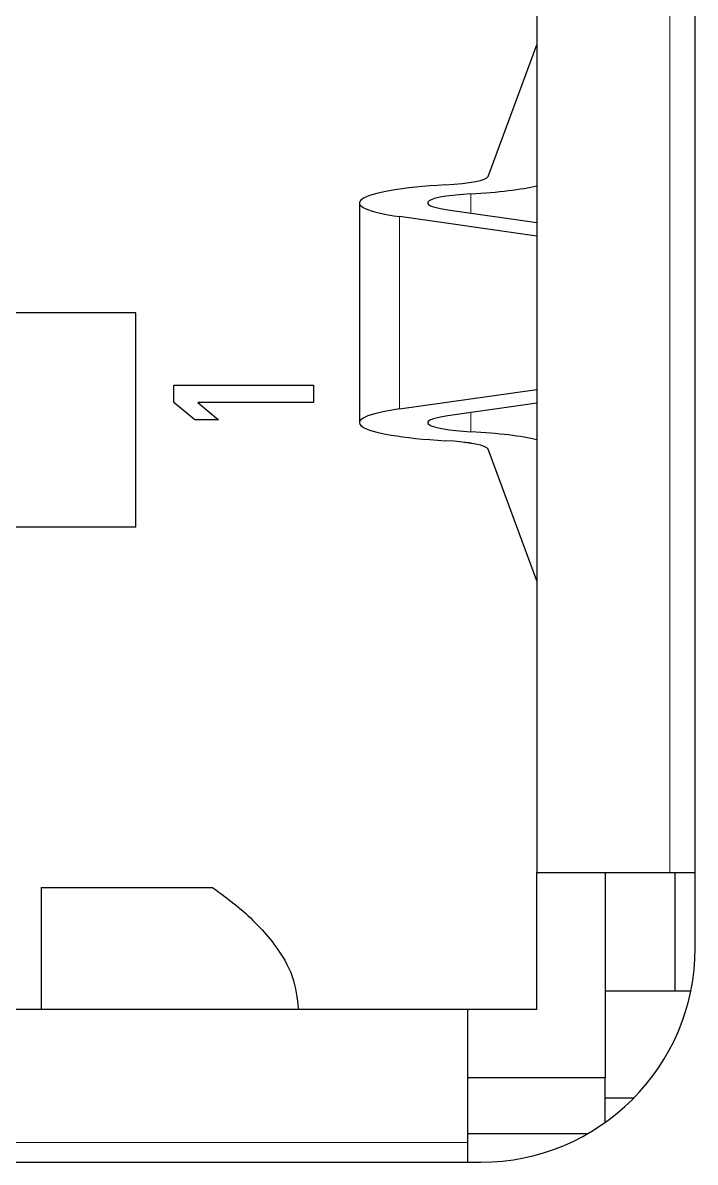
# Model space of a CAD drawing. Extents: x -260425 to 1294666, y -169889 to -2349.
# Drawn here: x 999808.7 to 999840, y -26607.5 to -26554.4 of the extents above; entities that cross this region are included whole.
import ezdxf

# ---------------------------------------------------------------- set-up
doc = ezdxf.new("R2010")
doc.units = 0
doc.header["$LTSCALE"] = 100
doc.layers.add('case', color=7, linetype='Continuous')

# ---------------------------------------------------------------- blocks, each defined once
blk = doc.blocks.new('АТС')
at = {"layer": 'case', "lineweight": 25}
for points in [[(1383, -129.008), (1383, -129.008), (1383, -9.008), (1383, -9.008)], [(1375.62, -13.288), (1375.62, -13.288), (1375.62, -125.488), (1375.62, -125.488)], [(1373.343, -93.026), (1373.343, -93.026), (1375.62, -86.887), (1375.62, -86.887)], [(1371.347, -93.422), (1372.499, -93.356), (1373.278, -93.202), (1373.343, -93.026)], [(1371.347, -93.422), (1372.499, -93.356), (1373.278, -93.202), (1373.343, -93.026)], [(1371.347, -93.422), (1372.499, -93.356), (1373.278, -93.202), (1373.343, -93.026)], [(1371.347, -93.422), (1372.499, -93.356), (1373.278, -93.202), (1373.343, -93.026)], [(1371.347, -93.422), (1372.499, -93.356), (1373.278, -93.202), (1373.343, -93.026)], [(1371.347, -93.422), (1372.499, -93.356), (1373.278, -93.202), (1373.343, -93.026)], [(1371.347, -93.422), (1372.499, -93.356), (1373.278, -93.202), (1373.343, -93.026)], [(1371.347, -93.422), (1372.499, -93.356), (1373.278, -93.202), (1373.343, -93.026)], [(1371.347, -93.422), (1372.499, -93.356), (1373.278, -93.202), (1373.343, -93.026)], [(1371.347, -93.422), (1372.499, -93.356), (1373.278, -93.202), (1373.343, -93.026)], [(1371.347, -93.422), (1372.499, -93.356), (1373.278, -93.202), (1373.343, -93.026)], [(1371.347, -93.422), (1372.499, -93.356), (1373.278, -93.202), (1373.343, -93.026)], [(1371.347, -93.422), (1372.499, -93.356), (1373.278, -93.202), (1373.343, -93.026)], [(1371.347, -93.422), (1372.499, -93.356), (1373.278, -93.202), (1373.343, -93.026)], [(1371.347, -93.422), (1372.499, -93.356), (1373.278, -93.202), (1373.343, -93.026)], [(1371.347, -93.422), (1372.499, -93.356), (1373.278, -93.202), (1373.343, -93.026)], [(1371.347, -93.422), (1372.499, -93.356), (1373.278, -93.202), (1373.343, -93.026)], [(1371.347, -93.422), (1372.499, -93.356), (1373.278, -93.202), (1373.343, -93.026)], [(1371.347, -93.422), (1372.499, -93.356), (1373.278, -93.202), (1373.343, -93.026)], [(1371.347, -93.422), (1372.499, -93.356), (1373.278, -93.202), (1373.343, -93.026)], [(1371.347, -93.422), (1372.499, -93.356), (1373.278, -93.202), (1373.343, -93.026)], [(1371.347, -93.422), (1371.347, -93.422), (1371.347, -93.422), (1371.347, -93.422)], [(1371.347, -93.422), (1371.347, -93.422), (1371.347, -93.422), (1371.347, -93.422)], [(1372.539, -93.839), (1373.825, -93.766), (1374.907, -93.635), (1375.62, -93.466)], [(1372.539, -93.839), (1373.825, -93.766), (1374.907, -93.635), (1375.62, -93.466)], [(1372.539, -93.839), (1373.825, -93.766), (1374.907, -93.635), (1375.62, -93.466)], [(1372.539, -93.839), (1373.825, -93.766), (1374.907, -93.635), (1375.62, -93.466)], [(1372.539, -93.839), (1373.825, -93.766), (1374.907, -93.635), (1375.62, -93.466)], [(1372.539, -93.839), (1373.825, -93.766), (1374.907, -93.635), (1375.62, -93.466)], [(1372.539, -93.839), (1373.825, -93.766), (1374.907, -93.635), (1375.62, -93.466)], [(1372.539, -93.839), (1373.825, -93.766), (1374.907, -93.635), (1375.62, -93.466)], [(1372.539, -93.839), (1373.825, -93.766), (1374.907, -93.635), (1375.62, -93.466)], [(1372.539, -93.839), (1373.825, -93.766), (1374.907, -93.635), (1375.62, -93.466)], [(1372.539, -93.84), (1373.825, -93.766), (1374.907, -93.635), (1375.62, -93.466)], [(1372.539, -93.84), (1373.825, -93.766), (1374.907, -93.635), (1375.62, -93.466)], [(1372.539, -93.84), (1373.825, -93.766), (1374.907, -93.635), (1375.62, -93.466)], [(1372.539, -93.84), (1373.825, -93.766), (1374.907, -93.635), (1375.62, -93.467)], [(1372.539, -93.84), (1373.825, -93.766), (1374.907, -93.635), (1375.62, -93.467)], [(1372.539, -93.84), (1373.825, -93.766), (1374.907, -93.635), (1375.62, -93.467)], [(1372.539, -93.84), (1373.825, -93.766), (1374.907, -93.635), (1375.62, -93.467)], [(1372.539, -93.84), (1373.825, -93.766), (1374.907, -93.635), (1375.62, -93.467)], [(1372.539, -93.84), (1373.825, -93.766), (1374.907, -93.635), (1375.62, -93.467)], [(1372.539, -93.84), (1373.825, -93.766), (1374.907, -93.635), (1375.62, -93.467)], [(1372.539, -93.84), (1373.825, -93.766), (1374.907, -93.635), (1375.62, -93.467)], [(1373.343, -93.026), (1373.343, -93.026), (1373.343, -93.026), (1373.343, -93.026)], [(1375.62, -93.466), (1375.62, -93.466), (1375.62, -93.467), (1375.62, -93.467)], [(1372.539, -93.839), (1372.539, -93.839), (1372.539, -93.84), (1372.539, -93.84)], [(1372.539, -93.839), (1372.539, -93.839), (1372.539, -93.84), (1372.539, -93.84)], [(1367.346, -94.262), (1367.346, -94.262), (1367.346, -104.513), (1367.346, -104.513)], [(1367.474, -94.081), (1367.474, -94.081), (1367.474, -94.082), (1367.474, -94.082)], [(1370.59, -94.171), (1370.59, -94.171), (1370.59, -94.171), (1370.59, -94.171)], [(1371.469, -94.584), (1371.469, -94.584), (1375.62, -95.172), (1375.62, -95.172)], [(1371.469, -94.584), (1371.469, -94.584), (1371.469, -94.584), (1371.469, -94.584)], [(1375.62, -95.808), (1375.62, -95.808), (1369.22, -94.902), (1369.22, -94.902)], [(1369.22, -94.902), (1369.22, -94.902), (1369.22, -94.903), (1369.22, -94.903)], [(1356.916, -99.387), (1356.916, -99.387), (1349.6, -99.387), (1349.6, -99.387)], [(1356.916, -109.388), (1356.916, -109.388), (1356.916, -99.387), (1356.916, -99.387)], [(1358.7, -102.762), (1358.7, -102.762), (1365.2, -102.762), (1365.2, -102.762)], [(1358.7, -103.575), (1358.7, -103.575), (1358.7, -102.762), (1358.7, -102.762)], [(1365.2, -102.762), (1365.2, -102.762), (1365.2, -103.575), (1365.2, -103.575)], [(1369.22, -103.873), (1369.22, -103.873), (1375.62, -102.967), (1375.62, -102.967)], [(1359.668, -104.388), (1359.668, -104.388), (1358.7, -103.575), (1358.7, -103.575)], [(1359.806, -103.575), (1359.806, -103.575), (1360.774, -104.388), (1360.774, -104.388)], [(1365.2, -103.575), (1365.2, -103.575), (1359.806, -103.575), (1359.806, -103.575)], [(1375.62, -103.603), (1375.62, -103.603), (1371.469, -104.191), (1371.469, -104.191)], [(1369.22, -103.873), (1369.22, -103.873), (1369.22, -103.873), (1369.22, -103.873)], [(1360.774, -104.388), (1360.774, -104.388), (1359.668, -104.388), (1359.668, -104.388)], [(1367.474, -104.694), (1367.474, -104.694), (1367.474, -104.694), (1367.474, -104.694)], [(1370.59, -104.604), (1370.59, -104.604), (1370.59, -104.604), (1370.59, -104.604)], [(1371.469, -104.191), (1371.469, -104.191), (1371.469, -104.191), (1371.469, -104.191)], [(1372.539, -104.936), (1372.539, -104.936), (1372.539, -104.936), (1372.539, -104.936)], [(1375.62, -105.309), (1374.907, -105.14), (1373.825, -105.009), (1372.539, -104.936)], [(1372.539, -104.936), (1372.539, -104.936), (1372.539, -104.936), (1372.539, -104.936)], [(1375.62, -105.309), (1374.907, -105.14), (1373.825, -105.009), (1372.539, -104.936)], [(1375.62, -105.309), (1374.907, -105.14), (1373.825, -105.009), (1372.539, -104.936)], [(1375.62, -105.309), (1374.907, -105.14), (1373.825, -105.009), (1372.539, -104.936)], [(1375.62, -105.309), (1374.907, -105.14), (1373.825, -105.009), (1372.539, -104.936)], [(1375.62, -105.309), (1374.907, -105.14), (1373.825, -105.009), (1372.539, -104.936)], [(1375.62, -105.309), (1374.907, -105.14), (1373.825, -105.009), (1372.539, -104.936)], [(1375.62, -105.309), (1374.907, -105.14), (1373.825, -105.009), (1372.539, -104.936)], [(1375.62, -105.309), (1374.907, -105.14), (1373.825, -105.009), (1372.539, -104.936)], [(1375.62, -105.309), (1374.907, -105.14), (1373.825, -105.009), (1372.539, -104.936)], [(1375.62, -105.309), (1374.907, -105.14), (1373.825, -105.009), (1372.539, -104.936)], [(1375.62, -105.309), (1374.907, -105.14), (1373.825, -105.009), (1372.539, -104.936)], [(1375.62, -105.309), (1374.907, -105.14), (1373.825, -105.009), (1372.539, -104.936)], [(1375.62, -105.309), (1374.907, -105.14), (1373.825, -105.01), (1372.539, -104.936)], [(1375.62, -105.309), (1374.907, -105.14), (1373.825, -105.01), (1372.539, -104.936)], [(1375.62, -105.309), (1374.907, -105.14), (1373.825, -105.01), (1372.539, -104.936)], [(1375.62, -105.309), (1374.907, -105.141), (1373.825, -105.01), (1372.539, -104.936)], [(1375.62, -105.309), (1374.907, -105.141), (1373.825, -105.01), (1372.539, -104.936)], [(1375.62, -105.309), (1374.907, -105.141), (1373.825, -105.01), (1372.539, -104.936)], [(1375.62, -105.309), (1374.907, -105.141), (1373.825, -105.01), (1372.539, -104.936)], [(1375.62, -105.309), (1374.907, -105.141), (1373.825, -105.01), (1372.539, -104.936)], [(1373.343, -105.749), (1373.278, -105.573), (1372.499, -105.419), (1371.347, -105.353)], [(1371.347, -105.353), (1371.347, -105.353), (1371.347, -105.353), (1371.347, -105.353)], [(1373.343, -105.749), (1373.278, -105.573), (1372.499, -105.419), (1371.347, -105.353)], [(1373.343, -105.749), (1373.278, -105.573), (1372.499, -105.419), (1371.347, -105.353)], [(1373.343, -105.749), (1373.278, -105.573), (1372.499, -105.419), (1371.347, -105.353)], [(1373.343, -105.749), (1373.278, -105.573), (1372.499, -105.419), (1371.347, -105.353)], [(1373.343, -105.749), (1373.278, -105.573), (1372.499, -105.419), (1371.347, -105.353)], [(1373.343, -105.749), (1373.278, -105.573), (1372.499, -105.419), (1371.347, -105.353)], [(1373.343, -105.749), (1373.278, -105.574), (1372.499, -105.419), (1371.347, -105.353)], [(1373.343, -105.749), (1373.278, -105.574), (1372.499, -105.419), (1371.347, -105.353)], [(1373.343, -105.749), (1373.278, -105.574), (1372.499, -105.419), (1371.347, -105.353)], [(1373.343, -105.749), (1373.278, -105.574), (1372.499, -105.419), (1371.347, -105.353)], [(1373.343, -105.749), (1373.278, -105.574), (1372.499, -105.419), (1371.347, -105.353)], [(1373.343, -105.749), (1373.278, -105.574), (1372.499, -105.419), (1371.347, -105.353)], [(1373.343, -105.749), (1373.278, -105.574), (1372.499, -105.419), (1371.347, -105.353)], [(1373.343, -105.749), (1373.278, -105.574), (1372.499, -105.419), (1371.347, -105.353)], [(1373.343, -105.749), (1373.278, -105.574), (1372.499, -105.419), (1371.347, -105.353)], [(1373.343, -105.749), (1373.278, -105.574), (1372.499, -105.419), (1371.347, -105.353)], [(1373.343, -105.749), (1373.278, -105.574), (1372.499, -105.419), (1371.347, -105.353)], [(1373.343, -105.749), (1373.278, -105.574), (1372.499, -105.419), (1371.347, -105.353)], [(1373.343, -105.749), (1373.278, -105.574), (1372.499, -105.419), (1371.347, -105.353)], [(1373.343, -105.749), (1373.278, -105.574), (1372.499, -105.419), (1371.347, -105.353)], [(1371.347, -105.353), (1371.347, -105.353), (1371.347, -105.353), (1371.347, -105.353)], [(1375.62, -111.887), (1375.62, -111.887), (1373.343, -105.749), (1373.343, -105.749)], [(1373.343, -105.749), (1373.343, -105.749), (1373.343, -105.749), (1373.343, -105.749)], [(1375.62, -105.309), (1375.62, -105.309), (1375.62, -105.309), (1375.62, -105.309)], [(1356.916, -109.388), (1356.916, -109.388), (1349.6, -109.388), (1349.6, -109.388)], [(1375.62, -125.488), (1375.62, -125.488), (1381.82, -125.488), (1381.82, -125.488)], [(1375.62, -131.887), (1375.62, -131.887), (1375.62, -125.488), (1375.62, -125.488)], [(1378.8, -125.488), (1378.8, -125.488), (1378.8, -135.068), (1378.8, -135.068)], [(1381.82, -125.488), (1381.82, -125.488), (1383, -125.488), (1383, -125.488)], [(1382.05, -125.488), (1382.05, -125.488), (1382.05, -131.008), (1382.05, -131.008)], [(1352.5, -126.187), (1352.5, -126.187), (1360.5, -126.187), (1360.5, -126.187)], [(1352.5, -126.187), (1352.5, -126.187), (1352.5, -131.87), (1352.5, -131.87)], [(1373, -139.008), (1378.523, -139.008), (1383, -134.53), (1383, -129.008)], [(1378.8, -131.008), (1378.8, -131.008), (1382.798, -131.008), (1382.798, -131.008)], [(1372.4, -131.887), (1372.4, -131.887), (1351, -131.887), (1351, -131.887)], [(1352.5, -131.87), (1352.5, -131.87), (1352.5, -131.887), (1352.5, -131.887)], [(1364.5, -131.87), (1364.5, -131.87), (1364.5, -131.887), (1364.5, -131.887)], [(1372.4, -138.087), (1372.4, -138.087), (1372.4, -131.887), (1372.4, -131.887)], [(1375.62, -131.887), (1375.62, -131.887), (1372.4, -131.887), (1372.4, -131.887)], [(1378.8, -135.068), (1378.8, -135.068), (1372.4, -135.068), (1372.4, -135.068)], [(1378.8, -137.154), (1378.8, -137.154), (1378.8, -135.068), (1378.8, -135.068)], [(1378.8, -136.008), (1378.8, -136.008), (1380.141, -136.008), (1380.141, -136.008)], [(1377.966, -137.688), (1377.966, -137.688), (1372.4, -137.688), (1372.4, -137.688)], [(1372.4, -139.007), (1372.4, -139.007), (1372.4, -138.087), (1372.4, -138.087)], [(1328, -139.007), (1328, -139.007), (1373, -139.007), (1373, -139.007)]]:
    blk.add_open_spline(points, degree=3, dxfattribs=at)
at = {"layer": 'case', "lineweight": 18}
for points in [[(1381.82, -125.488), (1381.82, -125.488), (1381.82, -13.288), (1381.82, -13.288)], [(1372.539, -93.839), (1372.539, -93.839), (1372.539, -94.736), (1372.539, -94.736)], [(1369.22, -94.902), (1369.22, -94.902), (1369.22, -103.873), (1369.22, -103.873)], [(1372.539, -104.039), (1372.539, -104.039), (1372.539, -104.936), (1372.539, -104.936)], [(1352.5, -131.87), (1352.5, -131.87), (1364.5, -131.87), (1364.5, -131.87)], [(1351, -138.087), (1351, -138.087), (1372.4, -138.087), (1372.4, -138.087)]]:
    blk.add_open_spline(points, degree=3, dxfattribs=at)
at = {"layer": 'case', "lineweight": 25}
for points, knots in [([(1371.347, -93.422), (1369.356, -93.536), (1367.902, -93.784), (1367.474, -94.081), (1367.474, -94.081), (1367.046, -94.379), (1367.702, -94.688), (1369.22, -94.902)], [0, 0, 0, 0, 0.333333, 0.333333, 0.333333, 0.333333, 1, 1, 1, 1]), ([(1371.347, -93.422), (1369.356, -93.536), (1367.902, -93.784), (1367.474, -94.081), (1367.474, -94.081), (1367.046, -94.379), (1367.702, -94.688), (1369.22, -94.902)], [0, 0, 0, 0, 0.333333, 0.333333, 0.333333, 0.333333, 1, 1, 1, 1]), ([(1371.347, -93.422), (1369.356, -93.536), (1367.902, -93.784), (1367.474, -94.081), (1367.474, -94.081), (1367.046, -94.379), (1367.702, -94.688), (1369.22, -94.902)], [0, 0, 0, 0, 0.333333, 0.333333, 0.333333, 0.333333, 1, 1, 1, 1]), ([(1371.347, -93.422), (1369.356, -93.536), (1367.902, -93.784), (1367.474, -94.081), (1367.474, -94.081), (1367.046, -94.379), (1367.702, -94.688), (1369.22, -94.902)], [0, 0, 0, 0, 0.333333, 0.333333, 0.333333, 0.333333, 1, 1, 1, 1]), ([(1371.347, -93.422), (1369.356, -93.536), (1367.902, -93.784), (1367.474, -94.081), (1367.474, -94.081), (1367.046, -94.379), (1367.702, -94.688), (1369.22, -94.902)], [0, 0, 0, 0, 0.333333, 0.333333, 0.333333, 0.333333, 1, 1, 1, 1]), ([(1371.347, -93.422), (1369.356, -93.536), (1367.902, -93.784), (1367.474, -94.081), (1367.474, -94.081), (1367.046, -94.379), (1367.702, -94.688), (1369.22, -94.903)], [0, 0, 0, 0, 0.333333, 0.333333, 0.333333, 0.333333, 1, 1, 1, 1]), ([(1371.347, -93.422), (1369.356, -93.536), (1367.902, -93.784), (1367.474, -94.081), (1367.474, -94.081), (1367.046, -94.379), (1367.702, -94.688), (1369.22, -94.903)], [0, 0, 0, 0, 0.333333, 0.333333, 0.333333, 0.333333, 1, 1, 1, 1]), ([(1371.347, -93.422), (1369.356, -93.536), (1367.902, -93.784), (1367.474, -94.082), (1367.474, -94.082), (1367.046, -94.379), (1367.702, -94.688), (1369.22, -94.903)], [0, 0, 0, 0, 0.333333, 0.333333, 0.333333, 0.333333, 1, 1, 1, 1]), ([(1371.347, -93.422), (1369.356, -93.536), (1367.902, -93.784), (1367.474, -94.082), (1367.474, -94.082), (1367.046, -94.379), (1367.702, -94.688), (1369.22, -94.903)], [0, 0, 0, 0, 0.333333, 0.333333, 0.333333, 0.333333, 1, 1, 1, 1]), ([(1371.347, -93.422), (1369.356, -93.536), (1367.902, -93.784), (1367.474, -94.082), (1367.474, -94.082), (1367.046, -94.379), (1367.702, -94.688), (1369.22, -94.903)], [0, 0, 0, 0, 0.333333, 0.333333, 0.333333, 0.333333, 1, 1, 1, 1]), ([(1371.347, -93.422), (1369.356, -93.536), (1367.902, -93.784), (1367.474, -94.082), (1367.474, -94.082), (1367.046, -94.379), (1367.702, -94.688), (1369.22, -94.903)], [0, 0, 0, 0, 0.333333, 0.333333, 0.333333, 0.333333, 1, 1, 1, 1]), ([(1371.347, -93.422), (1369.356, -93.536), (1367.902, -93.784), (1367.474, -94.082), (1367.474, -94.082), (1367.046, -94.379), (1367.702, -94.688), (1369.22, -94.903)], [0, 0, 0, 0, 0.333333, 0.333333, 0.333333, 0.333333, 1, 1, 1, 1]), ([(1371.347, -93.422), (1369.356, -93.536), (1367.902, -93.784), (1367.474, -94.082), (1367.474, -94.082), (1367.046, -94.379), (1367.702, -94.688), (1369.22, -94.903)], [0, 0, 0, 0, 0.333333, 0.333333, 0.333333, 0.333333, 1, 1, 1, 1]), ([(1371.347, -93.422), (1369.356, -93.536), (1367.902, -93.784), (1367.474, -94.082), (1367.474, -94.082), (1367.046, -94.379), (1367.702, -94.688), (1369.22, -94.903)], [0, 0, 0, 0, 0.333333, 0.333333, 0.333333, 0.333333, 1, 1, 1, 1]), ([(1371.347, -93.422), (1369.356, -93.536), (1367.902, -93.784), (1367.474, -94.082), (1367.474, -94.082), (1367.046, -94.379), (1367.702, -94.688), (1369.22, -94.903)], [0, 0, 0, 0, 0.333333, 0.333333, 0.333333, 0.333333, 1, 1, 1, 1]), ([(1371.347, -93.422), (1369.356, -93.536), (1367.902, -93.784), (1367.474, -94.082), (1367.474, -94.082), (1367.046, -94.379), (1367.702, -94.688), (1369.22, -94.903)], [0, 0, 0, 0, 0.333333, 0.333333, 0.333333, 0.333333, 1, 1, 1, 1]), ([(1371.347, -93.422), (1369.356, -93.536), (1367.902, -93.784), (1367.474, -94.082), (1367.474, -94.082), (1367.046, -94.379), (1367.702, -94.688), (1369.22, -94.903)], [0, 0, 0, 0, 0.333333, 0.333333, 0.333333, 0.333333, 1, 1, 1, 1]), ([(1371.347, -93.422), (1369.356, -93.536), (1367.902, -93.784), (1367.474, -94.082), (1367.474, -94.082), (1367.046, -94.379), (1367.702, -94.688), (1369.22, -94.903)], [0, 0, 0, 0, 0.333333, 0.333333, 0.333333, 0.333333, 1, 1, 1, 1]), ([(1371.347, -93.422), (1369.356, -93.536), (1367.902, -93.784), (1367.474, -94.082), (1367.474, -94.082), (1367.046, -94.379), (1367.702, -94.688), (1369.22, -94.903)], [0, 0, 0, 0, 0.333333, 0.333333, 0.333333, 0.333333, 1, 1, 1, 1]), ([(1371.347, -93.422), (1369.356, -93.536), (1367.902, -93.784), (1367.474, -94.082), (1367.474, -94.082), (1367.046, -94.38), (1367.702, -94.688), (1369.22, -94.903)], [0, 0, 0, 0, 0.333333, 0.333333, 0.333333, 0.333333, 1, 1, 1, 1]), ([(1371.347, -93.422), (1369.356, -93.536), (1367.902, -93.784), (1367.474, -94.082), (1367.474, -94.082), (1367.046, -94.38), (1367.702, -94.688), (1369.22, -94.903)], [0, 0, 0, 0, 0.333333, 0.333333, 0.333333, 0.333333, 1, 1, 1, 1]), ([(1372.539, -93.839), (1371.537, -93.897), (1370.806, -94.021), (1370.59, -94.171), (1370.59, -94.171), (1370.375, -94.321), (1370.705, -94.476), (1371.469, -94.584)], [0, 0, 0, 0, 0.333333, 0.333333, 0.333333, 0.333333, 1, 1, 1, 1]), ([(1372.539, -93.839), (1371.537, -93.897), (1370.806, -94.021), (1370.59, -94.171), (1370.59, -94.171), (1370.375, -94.321), (1370.705, -94.476), (1371.469, -94.584)], [0, 0, 0, 0, 0.333333, 0.333333, 0.333333, 0.333333, 1, 1, 1, 1]), ([(1372.539, -93.839), (1371.537, -93.897), (1370.806, -94.021), (1370.59, -94.171), (1370.59, -94.171), (1370.375, -94.321), (1370.705, -94.476), (1371.469, -94.584)], [0, 0, 0, 0, 0.333333, 0.333333, 0.333333, 0.333333, 1, 1, 1, 1]), ([(1372.539, -93.839), (1371.537, -93.897), (1370.806, -94.021), (1370.59, -94.171), (1370.59, -94.171), (1370.375, -94.321), (1370.705, -94.476), (1371.469, -94.584)], [0, 0, 0, 0, 0.333333, 0.333333, 0.333333, 0.333333, 1, 1, 1, 1]), ([(1372.539, -93.839), (1371.537, -93.897), (1370.806, -94.021), (1370.59, -94.171), (1370.59, -94.171), (1370.375, -94.321), (1370.705, -94.476), (1371.469, -94.584)], [0, 0, 0, 0, 0.333333, 0.333333, 0.333333, 0.333333, 1, 1, 1, 1]), ([(1372.539, -93.839), (1371.537, -93.897), (1370.806, -94.021), (1370.59, -94.171), (1370.59, -94.171), (1370.375, -94.321), (1370.705, -94.476), (1371.469, -94.584)], [0, 0, 0, 0, 0.333333, 0.333333, 0.333333, 0.333333, 1, 1, 1, 1]), ([(1372.539, -93.839), (1371.537, -93.897), (1370.806, -94.021), (1370.59, -94.171), (1370.59, -94.171), (1370.375, -94.321), (1370.705, -94.476), (1371.469, -94.584)], [0, 0, 0, 0, 0.333333, 0.333333, 0.333333, 0.333333, 1, 1, 1, 1]), ([(1372.539, -93.839), (1371.537, -93.897), (1370.806, -94.021), (1370.59, -94.171), (1370.59, -94.171), (1370.375, -94.321), (1370.705, -94.476), (1371.469, -94.584)], [0, 0, 0, 0, 0.333333, 0.333333, 0.333333, 0.333333, 1, 1, 1, 1]), ([(1372.539, -93.839), (1371.537, -93.897), (1370.806, -94.021), (1370.59, -94.171), (1370.59, -94.171), (1370.375, -94.321), (1370.705, -94.476), (1371.469, -94.584)], [0, 0, 0, 0, 0.333333, 0.333333, 0.333333, 0.333333, 1, 1, 1, 1]), ([(1372.539, -93.839), (1371.537, -93.897), (1370.806, -94.021), (1370.59, -94.171), (1370.59, -94.171), (1370.375, -94.321), (1370.705, -94.476), (1371.469, -94.584)], [0, 0, 0, 0, 0.333333, 0.333333, 0.333333, 0.333333, 1, 1, 1, 1]), ([(1372.539, -93.84), (1371.537, -93.897), (1370.806, -94.021), (1370.59, -94.171), (1370.59, -94.171), (1370.375, -94.321), (1370.705, -94.476), (1371.469, -94.584)], [0, 0, 0, 0, 0.333333, 0.333333, 0.333333, 0.333333, 1, 1, 1, 1]), ([(1372.539, -93.84), (1371.537, -93.897), (1370.806, -94.021), (1370.59, -94.171), (1370.59, -94.171), (1370.375, -94.321), (1370.705, -94.476), (1371.469, -94.584)], [0, 0, 0, 0, 0.333333, 0.333333, 0.333333, 0.333333, 1, 1, 1, 1]), ([(1372.539, -93.84), (1371.537, -93.897), (1370.806, -94.021), (1370.59, -94.171), (1370.59, -94.171), (1370.375, -94.321), (1370.705, -94.476), (1371.469, -94.584)], [0, 0, 0, 0, 0.333333, 0.333333, 0.333333, 0.333333, 1, 1, 1, 1]), ([(1372.539, -93.84), (1371.537, -93.897), (1370.806, -94.021), (1370.59, -94.171), (1370.59, -94.171), (1370.375, -94.321), (1370.705, -94.476), (1371.469, -94.584)], [0, 0, 0, 0, 0.333333, 0.333333, 0.333333, 0.333333, 1, 1, 1, 1]), ([(1372.539, -93.84), (1371.537, -93.897), (1370.806, -94.021), (1370.59, -94.171), (1370.59, -94.171), (1370.375, -94.321), (1370.705, -94.476), (1371.469, -94.584)], [0, 0, 0, 0, 0.333333, 0.333333, 0.333333, 0.333333, 1, 1, 1, 1]), ([(1372.539, -93.84), (1371.537, -93.897), (1370.806, -94.021), (1370.59, -94.171), (1370.59, -94.171), (1370.375, -94.321), (1370.705, -94.476), (1371.469, -94.584)], [0, 0, 0, 0, 0.333333, 0.333333, 0.333333, 0.333333, 1, 1, 1, 1]), ([(1372.539, -93.84), (1371.537, -93.897), (1370.806, -94.021), (1370.59, -94.171), (1370.59, -94.171), (1370.375, -94.321), (1370.705, -94.476), (1371.469, -94.584)], [0, 0, 0, 0, 0.333333, 0.333333, 0.333333, 0.333333, 1, 1, 1, 1]), ([(1372.539, -93.84), (1371.537, -93.897), (1370.806, -94.022), (1370.59, -94.171), (1370.59, -94.171), (1370.375, -94.321), (1370.705, -94.476), (1371.469, -94.584)], [0, 0, 0, 0, 0.333333, 0.333333, 0.333333, 0.333333, 1, 1, 1, 1]), ([(1372.539, -93.84), (1371.537, -93.897), (1370.806, -94.022), (1370.59, -94.171), (1370.59, -94.171), (1370.375, -94.321), (1370.705, -94.476), (1371.469, -94.584)], [0, 0, 0, 0, 0.333333, 0.333333, 0.333333, 0.333333, 1, 1, 1, 1]), ([(1372.539, -93.84), (1371.537, -93.897), (1370.806, -94.022), (1370.59, -94.171), (1370.59, -94.171), (1370.375, -94.321), (1370.705, -94.476), (1371.469, -94.584)], [0, 0, 0, 0, 0.333333, 0.333333, 0.333333, 0.333333, 1, 1, 1, 1]), ([(1372.539, -93.84), (1371.537, -93.897), (1370.806, -94.022), (1370.59, -94.171), (1370.59, -94.171), (1370.375, -94.321), (1370.705, -94.476), (1371.469, -94.584)], [0, 0, 0, 0, 0.333333, 0.333333, 0.333333, 0.333333, 1, 1, 1, 1]), ([(1369.22, -103.873), (1367.702, -104.087), (1367.046, -104.396), (1367.474, -104.694), (1367.474, -104.694), (1367.902, -104.991), (1369.356, -105.239), (1371.347, -105.353)], [0, 0, 0, 0, 0.333333, 0.333333, 0.333333, 0.333333, 1, 1, 1, 1]), ([(1369.22, -103.873), (1367.702, -104.087), (1367.046, -104.396), (1367.474, -104.694), (1367.474, -104.694), (1367.902, -104.991), (1369.356, -105.239), (1371.347, -105.353)], [0, 0, 0, 0, 0.333333, 0.333333, 0.333333, 0.333333, 1, 1, 1, 1]), ([(1369.22, -103.873), (1367.702, -104.088), (1367.046, -104.396), (1367.474, -104.694), (1367.474, -104.694), (1367.902, -104.991), (1369.356, -105.239), (1371.347, -105.353)], [0, 0, 0, 0, 0.333333, 0.333333, 0.333333, 0.333333, 1, 1, 1, 1]), ([(1369.22, -103.873), (1367.702, -104.088), (1367.046, -104.396), (1367.474, -104.694), (1367.474, -104.694), (1367.902, -104.991), (1369.356, -105.239), (1371.347, -105.353)], [0, 0, 0, 0, 0.333333, 0.333333, 0.333333, 0.333333, 1, 1, 1, 1]), ([(1369.22, -103.873), (1367.702, -104.088), (1367.046, -104.396), (1367.474, -104.694), (1367.474, -104.694), (1367.902, -104.991), (1369.356, -105.239), (1371.347, -105.353)], [0, 0, 0, 0, 0.333333, 0.333333, 0.333333, 0.333333, 1, 1, 1, 1]), ([(1369.22, -103.873), (1367.702, -104.088), (1367.046, -104.396), (1367.474, -104.694), (1367.474, -104.694), (1367.902, -104.992), (1369.356, -105.239), (1371.347, -105.353)], [0, 0, 0, 0, 0.333333, 0.333333, 0.333333, 0.333333, 1, 1, 1, 1]), ([(1369.22, -103.873), (1367.702, -104.088), (1367.046, -104.396), (1367.474, -104.694), (1367.474, -104.694), (1367.902, -104.992), (1369.356, -105.239), (1371.347, -105.353)], [0, 0, 0, 0, 0.333333, 0.333333, 0.333333, 0.333333, 1, 1, 1, 1]), ([(1369.22, -103.873), (1367.702, -104.088), (1367.046, -104.396), (1367.474, -104.694), (1367.474, -104.694), (1367.902, -104.992), (1369.356, -105.239), (1371.347, -105.353)], [0, 0, 0, 0, 0.333333, 0.333333, 0.333333, 0.333333, 1, 1, 1, 1]), ([(1369.22, -103.873), (1367.702, -104.088), (1367.046, -104.396), (1367.474, -104.694), (1367.474, -104.694), (1367.902, -104.992), (1369.356, -105.239), (1371.347, -105.353)], [0, 0, 0, 0, 0.333333, 0.333333, 0.333333, 0.333333, 1, 1, 1, 1]), ([(1369.22, -103.873), (1367.702, -104.088), (1367.046, -104.396), (1367.474, -104.694), (1367.474, -104.694), (1367.902, -104.992), (1369.356, -105.239), (1371.347, -105.353)], [0, 0, 0, 0, 0.333333, 0.333333, 0.333333, 0.333333, 1, 1, 1, 1]), ([(1369.22, -103.873), (1367.702, -104.088), (1367.046, -104.396), (1367.474, -104.694), (1367.474, -104.694), (1367.902, -104.992), (1369.356, -105.239), (1371.347, -105.353)], [0, 0, 0, 0, 0.333333, 0.333333, 0.333333, 0.333333, 1, 1, 1, 1]), ([(1369.22, -103.873), (1367.702, -104.088), (1367.046, -104.396), (1367.474, -104.694), (1367.474, -104.694), (1367.902, -104.992), (1369.356, -105.239), (1371.347, -105.353)], [0, 0, 0, 0, 0.333333, 0.333333, 0.333333, 0.333333, 1, 1, 1, 1]), ([(1369.22, -103.873), (1367.702, -104.088), (1367.046, -104.396), (1367.474, -104.694), (1367.474, -104.694), (1367.902, -104.992), (1369.356, -105.239), (1371.347, -105.353)], [0, 0, 0, 0, 0.333333, 0.333333, 0.333333, 0.333333, 1, 1, 1, 1]), ([(1369.22, -103.873), (1367.702, -104.088), (1367.046, -104.396), (1367.474, -104.694), (1367.474, -104.694), (1367.902, -104.992), (1369.356, -105.239), (1371.347, -105.353)], [0, 0, 0, 0, 0.333333, 0.333333, 0.333333, 0.333333, 1, 1, 1, 1]), ([(1369.22, -103.873), (1367.702, -104.088), (1367.046, -104.396), (1367.474, -104.694), (1367.474, -104.694), (1367.902, -104.992), (1369.356, -105.239), (1371.347, -105.353)], [0, 0, 0, 0, 0.333333, 0.333333, 0.333333, 0.333333, 1, 1, 1, 1]), ([(1369.22, -103.873), (1367.702, -104.088), (1367.046, -104.396), (1367.474, -104.694), (1367.474, -104.694), (1367.902, -104.992), (1369.356, -105.239), (1371.347, -105.353)], [0, 0, 0, 0, 0.333333, 0.333333, 0.333333, 0.333333, 1, 1, 1, 1]), ([(1369.22, -103.873), (1367.702, -104.088), (1367.046, -104.396), (1367.474, -104.694), (1367.474, -104.694), (1367.902, -104.992), (1369.356, -105.239), (1371.347, -105.353)], [0, 0, 0, 0, 0.333333, 0.333333, 0.333333, 0.333333, 1, 1, 1, 1]), ([(1369.22, -103.873), (1367.702, -104.088), (1367.046, -104.396), (1367.474, -104.694), (1367.474, -104.694), (1367.902, -104.992), (1369.356, -105.239), (1371.347, -105.353)], [0, 0, 0, 0, 0.333333, 0.333333, 0.333333, 0.333333, 1, 1, 1, 1]), ([(1369.22, -103.873), (1367.702, -104.088), (1367.046, -104.396), (1367.474, -104.694), (1367.474, -104.694), (1367.902, -104.992), (1369.356, -105.239), (1371.347, -105.353)], [0, 0, 0, 0, 0.333333, 0.333333, 0.333333, 0.333333, 1, 1, 1, 1]), ([(1369.22, -103.873), (1367.702, -104.088), (1367.046, -104.396), (1367.474, -104.694), (1367.474, -104.694), (1367.902, -104.992), (1369.356, -105.239), (1371.347, -105.353)], [0, 0, 0, 0, 0.333333, 0.333333, 0.333333, 0.333333, 1, 1, 1, 1]), ([(1369.22, -103.873), (1367.702, -104.088), (1367.046, -104.396), (1367.474, -104.694), (1367.474, -104.694), (1367.902, -104.992), (1369.356, -105.239), (1371.347, -105.353)], [0, 0, 0, 0, 0.333333, 0.333333, 0.333333, 0.333333, 1, 1, 1, 1]), ([(1371.469, -104.191), (1370.705, -104.299), (1370.375, -104.454), (1370.59, -104.604), (1370.59, -104.604), (1370.806, -104.754), (1371.537, -104.878), (1372.539, -104.936)], [0, 0, 0, 0, 0.333333, 0.333333, 0.333333, 0.333333, 1, 1, 1, 1]), ([(1371.469, -104.191), (1370.705, -104.299), (1370.375, -104.454), (1370.59, -104.604), (1370.59, -104.604), (1370.806, -104.754), (1371.537, -104.878), (1372.539, -104.936)], [0, 0, 0, 0, 0.333333, 0.333333, 0.333333, 0.333333, 1, 1, 1, 1]), ([(1371.469, -104.191), (1370.705, -104.299), (1370.375, -104.454), (1370.59, -104.604), (1370.59, -104.604), (1370.806, -104.754), (1371.537, -104.878), (1372.539, -104.936)], [0, 0, 0, 0, 0.333333, 0.333333, 0.333333, 0.333333, 1, 1, 1, 1]), ([(1371.469, -104.191), (1370.705, -104.299), (1370.375, -104.454), (1370.59, -104.604), (1370.59, -104.604), (1370.806, -104.754), (1371.537, -104.878), (1372.539, -104.936)], [0, 0, 0, 0, 0.333333, 0.333333, 0.333333, 0.333333, 1, 1, 1, 1]), ([(1371.469, -104.191), (1370.705, -104.299), (1370.375, -104.454), (1370.59, -104.604), (1370.59, -104.604), (1370.806, -104.754), (1371.537, -104.878), (1372.539, -104.936)], [0, 0, 0, 0, 0.333333, 0.333333, 0.333333, 0.333333, 1, 1, 1, 1]), ([(1371.469, -104.191), (1370.705, -104.299), (1370.375, -104.454), (1370.59, -104.604), (1370.59, -104.604), (1370.806, -104.754), (1371.537, -104.878), (1372.539, -104.936)], [0, 0, 0, 0, 0.333333, 0.333333, 0.333333, 0.333333, 1, 1, 1, 1]), ([(1371.469, -104.191), (1370.705, -104.299), (1370.375, -104.454), (1370.59, -104.604), (1370.59, -104.604), (1370.806, -104.754), (1371.537, -104.878), (1372.539, -104.936)], [0, 0, 0, 0, 0.333333, 0.333333, 0.333333, 0.333333, 1, 1, 1, 1]), ([(1371.469, -104.191), (1370.705, -104.299), (1370.375, -104.454), (1370.59, -104.604), (1370.59, -104.604), (1370.806, -104.754), (1371.537, -104.878), (1372.539, -104.936)], [0, 0, 0, 0, 0.333333, 0.333333, 0.333333, 0.333333, 1, 1, 1, 1]), ([(1371.469, -104.191), (1370.705, -104.299), (1370.375, -104.454), (1370.59, -104.604), (1370.59, -104.604), (1370.806, -104.754), (1371.537, -104.878), (1372.539, -104.936)], [0, 0, 0, 0, 0.333333, 0.333333, 0.333333, 0.333333, 1, 1, 1, 1]), ([(1371.469, -104.191), (1370.705, -104.299), (1370.375, -104.454), (1370.59, -104.604), (1370.59, -104.604), (1370.806, -104.754), (1371.537, -104.878), (1372.539, -104.936)], [0, 0, 0, 0, 0.333333, 0.333333, 0.333333, 0.333333, 1, 1, 1, 1]), ([(1371.469, -104.191), (1370.705, -104.299), (1370.375, -104.454), (1370.59, -104.604), (1370.59, -104.604), (1370.806, -104.754), (1371.537, -104.879), (1372.539, -104.936)], [0, 0, 0, 0, 0.333333, 0.333333, 0.333333, 0.333333, 1, 1, 1, 1]), ([(1371.469, -104.191), (1370.705, -104.299), (1370.375, -104.454), (1370.59, -104.604), (1370.59, -104.604), (1370.806, -104.754), (1371.537, -104.879), (1372.539, -104.936)], [0, 0, 0, 0, 0.333333, 0.333333, 0.333333, 0.333333, 1, 1, 1, 1]), ([(1371.469, -104.191), (1370.705, -104.299), (1370.375, -104.454), (1370.59, -104.604), (1370.59, -104.604), (1370.806, -104.754), (1371.537, -104.879), (1372.539, -104.936)], [0, 0, 0, 0, 0.333333, 0.333333, 0.333333, 0.333333, 1, 1, 1, 1]), ([(1371.469, -104.191), (1370.705, -104.299), (1370.375, -104.454), (1370.59, -104.604), (1370.59, -104.604), (1370.806, -104.754), (1371.537, -104.879), (1372.539, -104.936)], [0, 0, 0, 0, 0.333333, 0.333333, 0.333333, 0.333333, 1, 1, 1, 1]), ([(1371.469, -104.191), (1370.705, -104.299), (1370.375, -104.454), (1370.59, -104.604), (1370.59, -104.604), (1370.806, -104.754), (1371.537, -104.879), (1372.539, -104.936)], [0, 0, 0, 0, 0.333333, 0.333333, 0.333333, 0.333333, 1, 1, 1, 1]), ([(1371.469, -104.191), (1370.705, -104.299), (1370.375, -104.454), (1370.59, -104.604), (1370.59, -104.604), (1370.806, -104.754), (1371.537, -104.879), (1372.539, -104.936)], [0, 0, 0, 0, 0.333333, 0.333333, 0.333333, 0.333333, 1, 1, 1, 1]), ([(1371.469, -104.191), (1370.705, -104.299), (1370.375, -104.454), (1370.59, -104.604), (1370.59, -104.604), (1370.806, -104.754), (1371.537, -104.879), (1372.539, -104.936)], [0, 0, 0, 0, 0.333333, 0.333333, 0.333333, 0.333333, 1, 1, 1, 1]), ([(1371.469, -104.191), (1370.705, -104.299), (1370.375, -104.454), (1370.59, -104.604), (1370.59, -104.604), (1370.806, -104.754), (1371.537, -104.879), (1372.539, -104.936)], [0, 0, 0, 0, 0.333333, 0.333333, 0.333333, 0.333333, 1, 1, 1, 1]), ([(1371.469, -104.191), (1370.705, -104.299), (1370.375, -104.454), (1370.59, -104.604), (1370.59, -104.604), (1370.806, -104.754), (1371.537, -104.879), (1372.539, -104.936)], [0, 0, 0, 0, 0.333333, 0.333333, 0.333333, 0.333333, 1, 1, 1, 1]), ([(1371.469, -104.191), (1370.705, -104.299), (1370.375, -104.454), (1370.59, -104.604), (1370.59, -104.604), (1370.806, -104.754), (1371.537, -104.879), (1372.539, -104.936)], [0, 0, 0, 0, 0.333333, 0.333333, 0.333333, 0.333333, 1, 1, 1, 1]), ([(1371.469, -104.191), (1370.705, -104.299), (1370.375, -104.454), (1370.59, -104.604), (1370.59, -104.604), (1370.806, -104.754), (1371.537, -104.879), (1372.539, -104.936)], [0, 0, 0, 0, 0.333333, 0.333333, 0.333333, 0.333333, 1, 1, 1, 1]), ([(1360.5, -126.187), (1360.893, -126.48), (1361.287, -126.773), (1361.642, -127.066), (1361.642, -127.066), (1362.353, -127.652), (1362.911, -128.241), (1363.356, -128.83), (1363.356, -128.83), (1363.738, -129.335), (1364.037, -129.841), (1364.213, -130.348), (1364.213, -130.348), (1364.39, -130.855), (1364.445, -131.363), (1364.5, -131.87)], [0, 0, 0, 0, 0.2, 0.2, 0.2, 0.2, 0.4, 0.4, 0.4, 0.4, 0.6, 0.6, 0.6, 0.6, 1, 1, 1, 1])]:
    blk.add_open_spline(points, degree=3, knots=knots, dxfattribs=at)

msp = doc.modelspace()

# ---------------------------------------------------------------- block references
msp.add_blockref('АТС', (998457.029, -26468.524))

doc.saveas('drawing.dxf')
